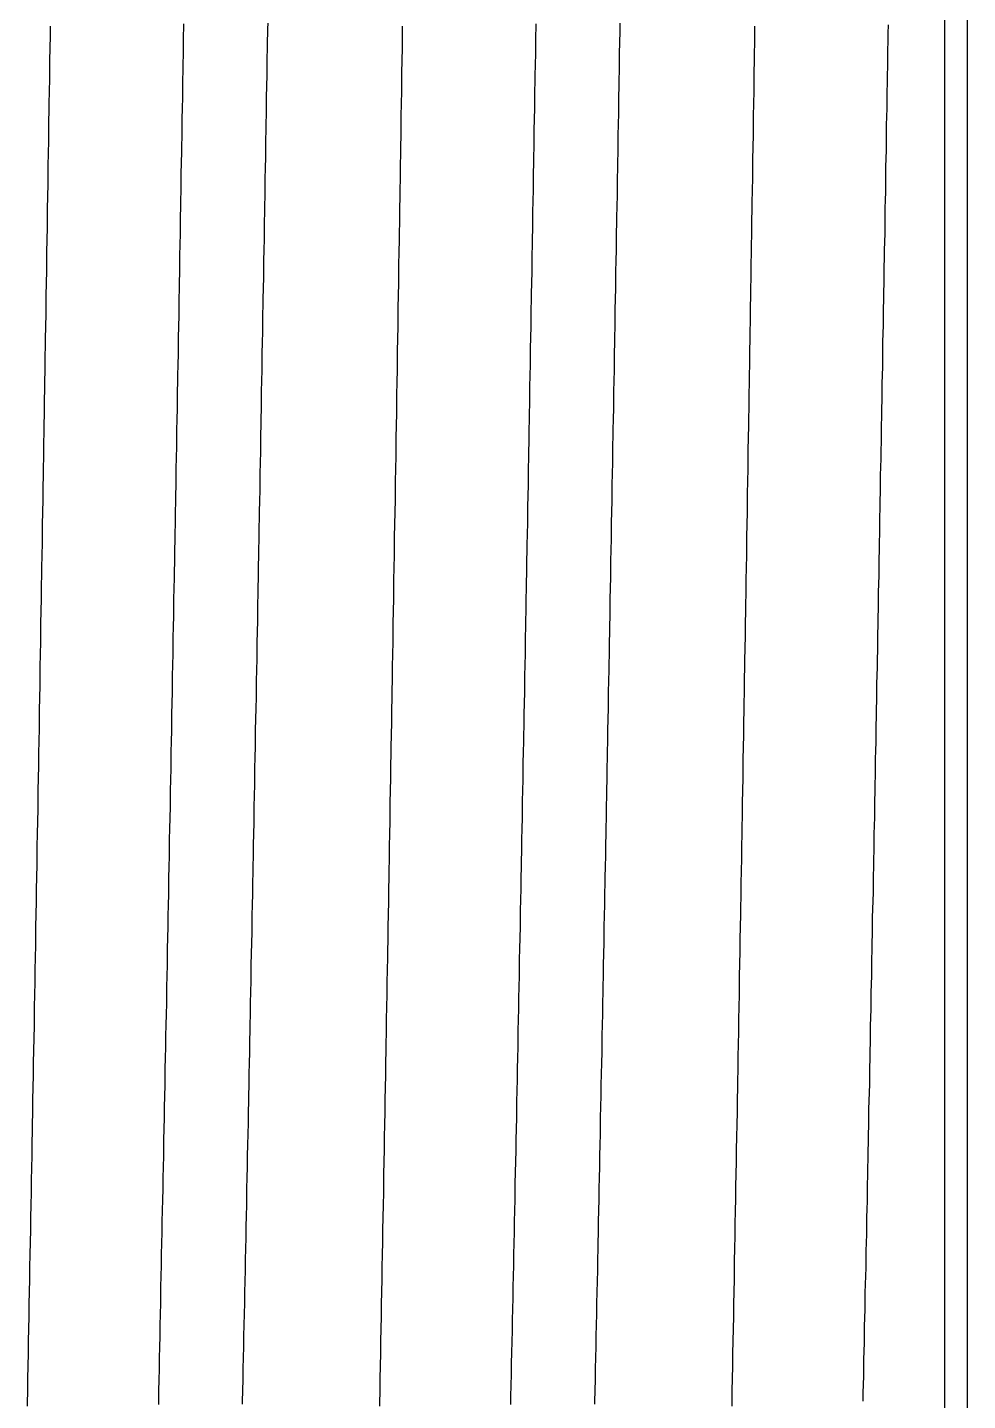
# Model space of a CAD drawing. Header units: millimetres. Extents: x 0 to 3800, y -67 to 2530.
# Drawn here: x 2282.52 to 2286.63, y 956.26 to 962.26 of the extents above; entities that cross this region are included whole.
import ezdxf

# ---------------------------------------------------------------- set-up
doc = ezdxf.new("R2010")
doc.units = ezdxf.units.MM
doc.layers.add('내부선 및 부속', color=4, linetype='Continuous')

msp = doc.modelspace()

# ---------------------------------------------------------------- linework, layer by layer
at = {"layer": '내부선 및 부속', "linetype": 'Continuous'}
for p, q in [((2286.6252, 947.6471), (2286.6252, 984.7893)), ((2286.5255, 947.874), (2286.5255, 984.5624))]:
    msp.add_line(p, q, dxfattribs=at)
at = {"layer": '내부선 및 부속', "linetype": 'Continuous', "flags": 128}
for points in [[(2283.198, 962.2795), (2283.198, 962.2565), (2283.197, 962.2325), (2283.197, 962.2085), (2283.197, 962.1845), (2283.196, 962.1605), (2283.196, 962.1365), (2283.195, 962.1125), (2283.195, 962.0895), (2283.195, 962.0655), (2283.194, 962.0415), (2283.194, 962.0175), (2283.193, 961.9935), (2283.193, 961.9695), (2283.193, 961.9455), (2283.192, 961.9215), (2283.192, 961.8985), (2283.191, 961.8745), (2283.191, 961.8505), (2283.191, 961.8265), (2283.19, 961.8025), (2283.19, 961.7785), (2283.189, 961.7545), (2283.189, 961.7315), (2283.189, 961.7075), (2283.188, 961.6835), (2283.188, 961.6595), (2283.187, 961.6355), (2283.187, 961.6115), (2283.187, 961.5875), (2283.186, 961.5635), (2283.186, 961.5405), (2283.185, 961.5165), (2283.185, 961.4925), (2283.185, 961.4685), (2283.184, 961.4445), (2283.184, 961.4205), (2283.183, 961.3965), (2283.183, 961.3735), (2283.183, 961.3495), (2283.182, 961.3255), (2283.182, 961.3015), (2283.181, 961.2775), (2283.181, 961.2535), (2283.181, 961.2295), (2283.18, 961.2065), (2283.18, 961.1825), (2283.179, 961.1585), (2283.179, 961.1345), (2283.179, 961.1105), (2283.178, 961.0865), (2283.178, 961.0625), (2283.177, 961.0385), (2283.177, 961.0155), (2283.177, 960.9915), (2283.176, 960.9675), (2283.176, 960.9435), (2283.175, 960.9195), (2283.175, 960.8955), (2283.174, 960.8715), (2283.174, 960.8485), (2283.174, 960.8245), (2283.173, 960.8005), (2283.173, 960.7765), (2283.172, 960.7525), (2283.172, 960.7285), (2283.172, 960.7045), (2283.171, 960.6805), (2283.171, 960.6575), (2283.17, 960.6335), (2283.17, 960.6095), (2283.17, 960.5855), (2283.169, 960.5615), (2283.169, 960.5375), (2283.168, 960.5135), (2283.168, 960.4905), (2283.167, 960.4665), (2283.167, 960.4425), (2283.167, 960.4185), (2283.166, 960.3945), (2283.166, 960.3705), (2283.165, 960.3465), (2283.165, 960.3235), (2283.165, 960.2995), (2283.164, 960.2755), (2283.164, 960.2515), (2283.163, 960.2275), (2283.163, 960.2035), (2283.163, 960.1795), (2283.162, 960.1555), (2283.162, 960.1325), (2283.161, 960.1085), (2283.161, 960.0845), (2283.16, 960.0605), (2283.16, 960.0365), (2283.16, 960.0125), (2283.16, 960.0125), (2283.159, 959.9885), (2283.159, 959.9655), (2283.158, 959.9415), (2283.158, 959.9175), (2283.157, 959.8935), (2283.157, 959.8695), (2283.157, 959.8455), (2283.156, 959.8215), (2283.156, 959.7985), (2283.155, 959.7745), (2283.155, 959.7505), (2283.155, 959.7265), (2283.154, 959.7025), (2283.154, 959.6785), (2283.153, 959.6545), (2283.153, 959.6305), (2283.152, 959.6075), (2283.152, 959.5835), (2283.152, 959.5595), (2283.151, 959.5355), (2283.151, 959.5115), (2283.15, 959.4875), (2283.15, 959.4635), (2283.149, 959.4405), (2283.149, 959.4165), (2283.149, 959.3925), (2283.148, 959.3685), (2283.148, 959.3445), (2283.147, 959.3205), (2283.147, 959.2965), (2283.146, 959.2725), (2283.146, 959.2495), (2283.146, 959.2255), (2283.145, 959.2015), (2283.145, 959.1775), (2283.144, 959.1535), (2283.144, 959.1295), (2283.143, 959.1055), (2283.143, 959.0825), (2283.143, 959.0585), (2283.142, 959.0345), (2283.142, 959.0105), (2283.141, 958.9865), (2283.141, 958.9625), (2283.14, 958.9385), (2283.14, 958.9155), (2283.139, 958.8915), (2283.139, 958.8675), (2283.139, 958.8435), (2283.138, 958.8195), (2283.138, 958.7955), (2283.137, 958.7715), (2283.137, 958.7475), (2283.136, 958.7245), (2283.136, 958.7005), (2283.136, 958.6765), (2283.135, 958.6525), (2283.135, 958.6285), (2283.134, 958.6045), (2283.134, 958.5805), (2283.133, 958.5575), (2283.133, 958.5335), (2283.132, 958.5095), (2283.132, 958.4855), (2283.132, 958.4615), (2283.131, 958.4375), (2283.131, 958.4135), (2283.13, 958.3905), (2283.13, 958.3665), (2283.129, 958.3425), (2283.129, 958.3185), (2283.128, 958.2945), (2283.128, 958.2705), (2283.127, 958.2465), (2283.127, 958.2225), (2283.127, 958.1995), (2283.126, 958.1755), (2283.126, 958.1515), (2283.125, 958.1275), (2283.125, 958.1035), (2283.124, 958.0795), (2283.124, 958.0555), (2283.123, 958.0325), (2283.123, 958.0085), (2283.123, 957.9845), (2283.122, 957.9605), (2283.122, 957.9365), (2283.121, 957.9125), (2283.121, 957.8885), (2283.12, 957.8655), (2283.12, 957.8415), (2283.119, 957.8175), (2283.119, 957.7935), (2283.118, 957.7695), (2283.118, 957.7455), (2283.117, 957.7215), (2283.117, 957.6975), (2283.117, 957.6745), (2283.116, 957.6505), (2283.116, 957.6265), (2283.116, 957.6265), (2283.115, 957.6025), (2283.115, 957.5785), (2283.114, 957.5545), (2283.114, 957.5305), (2283.113, 957.5075), (2283.113, 957.4835), (2283.112, 957.4595), (2283.112, 957.4355), (2283.111, 957.4115), (2283.111, 957.3875), (2283.11, 957.3635), (2283.11, 957.3405), (2283.11, 957.3165), (2283.109, 957.2925), (2283.109, 957.2685), (2283.108, 957.2445), (2283.108, 957.2205), (2283.107, 957.1965), (2283.107, 957.1725), (2283.106, 957.1495), (2283.106, 957.1255), (2283.105, 957.1015), (2283.105, 957.0775), (2283.104, 957.0535), (2283.104, 957.0295), (2283.103, 957.0055), (2283.103, 956.9825), (2283.102, 956.9585), (2283.102, 956.9345), (2283.101, 956.9105), (2283.101, 956.8865), (2283.1, 956.8625), (2283.1, 956.8385), (2283.099, 956.8155), (2283.099, 956.7915), (2283.098, 956.7675), (2283.098, 956.7435), (2283.097, 956.7195), (2283.097, 956.6955), (2283.097, 956.6715), (2283.096, 956.6485), (2283.096, 956.6245), (2283.095, 956.6005), (2283.095, 956.5765), (2283.094, 956.5525), (2283.094, 956.5285), (2283.093, 956.5045), (2283.093, 956.4805), (2283.092, 956.4575), (2283.092, 956.4335), (2283.091, 956.4095), (2283.091, 956.3855), (2283.09, 956.3615), (2283.09, 956.3375), (2283.089, 956.3135), (2283.089, 956.2905), (2283.088, 956.2665), (2283.088, 956.2425)], [(2283.566, 962.2815), (2283.565, 962.2575), (2283.565, 962.2335), (2283.564, 962.2095), (2283.564, 962.1855), (2283.564, 962.1615), (2283.563, 962.1375), (2283.563, 962.1145), (2283.562, 962.0905), (2283.562, 962.0665), (2283.562, 962.0425), (2283.561, 962.0185), (2283.561, 961.9945), (2283.56, 961.9705), (2283.56, 961.9475), (2283.56, 961.9235), (2283.559, 961.8995), (2283.559, 961.8755), (2283.558, 961.8515), (2283.558, 961.8275), (2283.558, 961.8035), (2283.557, 961.7805), (2283.557, 961.7565), (2283.556, 961.7325), (2283.556, 961.7085), (2283.556, 961.6845), (2283.555, 961.6605), (2283.555, 961.6365), (2283.554, 961.6125), (2283.554, 961.5895), (2283.554, 961.5655), (2283.553, 961.5415), (2283.553, 961.5175), (2283.552, 961.4935), (2283.552, 961.4695), (2283.552, 961.4455), (2283.551, 961.4225), (2283.551, 961.3985), (2283.55, 961.3745), (2283.55, 961.3505), (2283.55, 961.3265), (2283.549, 961.3025), (2283.549, 961.2785), (2283.548, 961.2555), (2283.548, 961.2315), (2283.547, 961.2075), (2283.547, 961.1835), (2283.547, 961.1595), (2283.546, 961.1355), (2283.546, 961.1115), (2283.545, 961.0875), (2283.545, 961.0645), (2283.545, 961.0405), (2283.544, 961.0165), (2283.544, 960.9925), (2283.543, 960.9685), (2283.543, 960.9445), (2283.543, 960.9205), (2283.542, 960.8975), (2283.542, 960.8735), (2283.541, 960.8495), (2283.541, 960.8255), (2283.541, 960.8015), (2283.54, 960.7775), (2283.54, 960.7535), (2283.539, 960.7295), (2283.539, 960.7065), (2283.538, 960.6825), (2283.538, 960.6585), (2283.538, 960.6345), (2283.537, 960.6105), (2283.537, 960.5865), (2283.536, 960.5625), (2283.536, 960.5395), (2283.536, 960.5155), (2283.535, 960.4915), (2283.535, 960.4675), (2283.534, 960.4435), (2283.534, 960.4195), (2283.534, 960.3955), (2283.533, 960.3725), (2283.533, 960.3485), (2283.532, 960.3245), (2283.532, 960.3005), (2283.531, 960.2765), (2283.531, 960.2525), (2283.531, 960.2285), (2283.53, 960.2045), (2283.53, 960.1815), (2283.529, 960.1575), (2283.529, 960.1335), (2283.529, 960.1095), (2283.528, 960.0855), (2283.528, 960.0615), (2283.527, 960.0375), (2283.527, 960.0145), (2283.526, 959.9905), (2283.526, 959.9905), (2283.526, 959.9665), (2283.526, 959.9425), (2283.525, 959.9185), (2283.525, 959.8945), (2283.524, 959.8705), (2283.524, 959.8475), (2283.523, 959.8235), (2283.523, 959.7995), (2283.523, 959.7755), (2283.522, 959.7515), (2283.522, 959.7275), (2283.521, 959.7035), (2283.521, 959.6795), (2283.521, 959.6565), (2283.52, 959.6325), (2283.52, 959.6085), (2283.519, 959.5845), (2283.519, 959.5605), (2283.518, 959.5365), (2283.518, 959.5125), (2283.518, 959.4895), (2283.517, 959.4655), (2283.517, 959.4415), (2283.516, 959.4175), (2283.516, 959.3935), (2283.515, 959.3695), (2283.515, 959.3455), (2283.515, 959.3225), (2283.514, 959.2985), (2283.514, 959.2745), (2283.513, 959.2505), (2283.513, 959.2265), (2283.512, 959.2025), (2283.512, 959.1785), (2283.512, 959.1545), (2283.511, 959.1315), (2283.511, 959.1075), (2283.51, 959.0835), (2283.51, 959.0595), (2283.509, 959.0355), (2283.509, 959.0115), (2283.508, 958.9875), (2283.508, 958.9645), (2283.508, 958.9405), (2283.507, 958.9165), (2283.507, 958.8925), (2283.506, 958.8685), (2283.506, 958.8445), (2283.505, 958.8205), (2283.505, 958.7965), (2283.505, 958.7735), (2283.504, 958.7495), (2283.504, 958.7255), (2283.503, 958.7015), (2283.503, 958.6775), (2283.502, 958.6535), (2283.502, 958.6295), (2283.501, 958.6065), (2283.501, 958.5825), (2283.501, 958.5585), (2283.5, 958.5345), (2283.5, 958.5105), (2283.499, 958.4865), (2283.499, 958.4625), (2283.498, 958.4395), (2283.498, 958.4155), (2283.497, 958.3915), (2283.497, 958.3675), (2283.497, 958.3435), (2283.496, 958.3195), (2283.496, 958.2955), (2283.495, 958.2715), (2283.495, 958.2485), (2283.494, 958.2245), (2283.494, 958.2005), (2283.493, 958.1765), (2283.493, 958.1525), (2283.493, 958.1285), (2283.492, 958.1045), (2283.492, 958.0815), (2283.491, 958.0575), (2283.491, 958.0335), (2283.49, 958.0095), (2283.49, 957.9855), (2283.489, 957.9615), (2283.489, 957.9375), (2283.488, 957.9145), (2283.488, 957.8905), (2283.488, 957.8665), (2283.487, 957.8425), (2283.487, 957.8185), (2283.486, 957.7945), (2283.486, 957.7705), (2283.485, 957.7465), (2283.485, 957.7235), (2283.484, 957.6995), (2283.484, 957.6755), (2283.483, 957.6515), (2283.483, 957.6275), (2283.482, 957.6035), (2283.482, 957.6035), (2283.482, 957.5795), (2283.482, 957.5565), (2283.481, 957.5325), (2283.481, 957.5085), (2283.48, 957.4845), (2283.48, 957.4605), (2283.479, 957.4365), (2283.479, 957.4125), (2283.478, 957.3895), (2283.478, 957.3655), (2283.477, 957.3415), (2283.477, 957.3175), (2283.476, 957.2935), (2283.476, 957.2695), (2283.475, 957.2455), (2283.475, 957.2215), (2283.474, 957.1985), (2283.474, 957.1745), (2283.473, 957.1505), (2283.473, 957.1265), (2283.473, 957.1025), (2283.472, 957.0785), (2283.472, 957.0545), (2283.471, 957.0315), (2283.471, 957.0075), (2283.47, 956.9835), (2283.47, 956.9595), (2283.469, 956.9355), (2283.469, 956.9115), (2283.468, 956.8875), (2283.468, 956.8645), (2283.467, 956.8405), (2283.467, 956.8165), (2283.466, 956.7925), (2283.466, 956.7685), (2283.465, 956.7445), (2283.465, 956.7205), (2283.464, 956.6975), (2283.464, 956.6735), (2283.463, 956.6495), (2283.463, 956.6255), (2283.462, 956.6015), (2283.462, 956.5775), (2283.461, 956.5535), (2283.461, 956.5295), (2283.46, 956.5065), (2283.46, 956.4825), (2283.459, 956.4585), (2283.459, 956.4345), (2283.458, 956.4105), (2283.458, 956.3865), (2283.457, 956.3625), (2283.457, 956.3395), (2283.456, 956.3155), (2283.456, 956.2915), (2283.455, 956.2675), (2283.455, 956.2435)], [(2284.738, 962.2795), (2284.738, 962.2565), (2284.737, 962.2325), (2284.737, 962.2085), (2284.736, 962.1845), (2284.736, 962.1605), (2284.736, 962.1365), (2284.735, 962.1125), (2284.735, 962.0885), (2284.734, 962.0655), (2284.734, 962.0415), (2284.734, 962.0175), (2284.733, 961.9935), (2284.733, 961.9695), (2284.732, 961.9455), (2284.732, 961.9215), (2284.732, 961.8985), (2284.731, 961.8745), (2284.731, 961.8505), (2284.73, 961.8265), (2284.73, 961.8025), (2284.73, 961.7785), (2284.729, 961.7545), (2284.729, 961.7315), (2284.728, 961.7075), (2284.728, 961.6835), (2284.728, 961.6595), (2284.727, 961.6355), (2284.727, 961.6115), (2284.726, 961.5875), (2284.726, 961.5635), (2284.726, 961.5405), (2284.725, 961.5165), (2284.725, 961.4925), (2284.724, 961.4685), (2284.724, 961.4445), (2284.724, 961.4205), (2284.723, 961.3965), (2284.723, 961.3735), (2284.722, 961.3495), (2284.722, 961.3255), (2284.722, 961.3015), (2284.721, 961.2775), (2284.721, 961.2535), (2284.72, 961.2295), (2284.72, 961.2065), (2284.72, 961.1825), (2284.719, 961.1585), (2284.719, 961.1345), (2284.718, 961.1105), (2284.718, 961.0865), (2284.718, 961.0625), (2284.717, 961.0385), (2284.717, 961.0155), (2284.716, 960.9915), (2284.716, 960.9675), (2284.716, 960.9435), (2284.715, 960.9195), (2284.715, 960.8955), (2284.714, 960.8715), (2284.714, 960.8485), (2284.713, 960.8245), (2284.713, 960.8005), (2284.713, 960.7765), (2284.712, 960.7525), (2284.712, 960.7285), (2284.711, 960.7045), (2284.711, 960.6805), (2284.711, 960.6575), (2284.71, 960.6335), (2284.71, 960.6095), (2284.709, 960.5855), (2284.709, 960.5615), (2284.709, 960.5375), (2284.708, 960.5135), (2284.708, 960.4905), (2284.707, 960.4665), (2284.707, 960.4425), (2284.706, 960.4185), (2284.706, 960.3945), (2284.706, 960.3705), (2284.705, 960.3465), (2284.705, 960.3235), (2284.704, 960.2995), (2284.704, 960.2755), (2284.704, 960.2515), (2284.703, 960.2275), (2284.703, 960.2035), (2284.702, 960.1795), (2284.702, 960.1555), (2284.701, 960.1325), (2284.701, 960.1085), (2284.701, 960.0845), (2284.7, 960.0605), (2284.7, 960.0365), (2284.699, 960.0125), (2284.699, 960.0125), (2284.699, 959.9885), (2284.699, 959.9655), (2284.698, 959.9415), (2284.698, 959.9175), (2284.697, 959.8935), (2284.697, 959.8695), (2284.696, 959.8455), (2284.696, 959.8215), (2284.696, 959.7985), (2284.695, 959.7745), (2284.695, 959.7505), (2284.694, 959.7265), (2284.694, 959.7025), (2284.693, 959.6785), (2284.693, 959.6545), (2284.693, 959.6305), (2284.692, 959.6075), (2284.692, 959.5835), (2284.691, 959.5595), (2284.691, 959.5355), (2284.691, 959.5115), (2284.69, 959.4875), (2284.69, 959.4635), (2284.689, 959.4405), (2284.689, 959.4165), (2284.688, 959.3925), (2284.688, 959.3685), (2284.688, 959.3445), (2284.687, 959.3205), (2284.687, 959.2965), (2284.686, 959.2725), (2284.686, 959.2495), (2284.685, 959.2255), (2284.685, 959.2015), (2284.684, 959.1775), (2284.684, 959.1535), (2284.684, 959.1295), (2284.683, 959.1055), (2284.683, 959.0825), (2284.682, 959.0585), (2284.682, 959.0345), (2284.681, 959.0105), (2284.681, 958.9865), (2284.681, 958.9625), (2284.68, 958.9385), (2284.68, 958.9155), (2284.679, 958.8915), (2284.679, 958.8675), (2284.678, 958.8435), (2284.678, 958.8195), (2284.678, 958.7955), (2284.677, 958.7715), (2284.677, 958.7475), (2284.676, 958.7245), (2284.676, 958.7005), (2284.675, 958.6765), (2284.675, 958.6525), (2284.674, 958.6285), (2284.674, 958.6045), (2284.674, 958.5805), (2284.673, 958.5575), (2284.673, 958.5335), (2284.672, 958.5095), (2284.672, 958.4855), (2284.671, 958.4615), (2284.671, 958.4375), (2284.67, 958.4135), (2284.67, 958.3905), (2284.67, 958.3665), (2284.669, 958.3425), (2284.669, 958.3185), (2284.668, 958.2945), (2284.668, 958.2705), (2284.667, 958.2465), (2284.667, 958.2225), (2284.666, 958.1995), (2284.666, 958.1755), (2284.666, 958.1515), (2284.665, 958.1275), (2284.665, 958.1035), (2284.664, 958.0795), (2284.664, 958.0555), (2284.663, 958.0325), (2284.663, 958.0085), (2284.662, 957.9845), (2284.662, 957.9605), (2284.661, 957.9365), (2284.661, 957.9125), (2284.66, 957.8885), (2284.66, 957.8655), (2284.66, 957.8415), (2284.659, 957.8175), (2284.659, 957.7935), (2284.658, 957.7695), (2284.658, 957.7455), (2284.657, 957.7215), (2284.657, 957.6975), (2284.656, 957.6745), (2284.656, 957.6505), (2284.655, 957.6265), (2284.655, 957.6265), (2284.655, 957.6025), (2284.654, 957.5785), (2284.654, 957.5545), (2284.654, 957.5305), (2284.653, 957.5075), (2284.653, 957.4835), (2284.652, 957.4595), (2284.652, 957.4355), (2284.651, 957.4115), (2284.651, 957.3875), (2284.65, 957.3635), (2284.65, 957.3405), (2284.649, 957.3165), (2284.649, 957.2925), (2284.648, 957.2685), (2284.648, 957.2445), (2284.647, 957.2205), (2284.647, 957.1965), (2284.646, 957.1725), (2284.646, 957.1495), (2284.646, 957.1255), (2284.645, 957.1015), (2284.645, 957.0775), (2284.644, 957.0535), (2284.644, 957.0295), (2284.643, 957.0055), (2284.643, 956.9825), (2284.642, 956.9585), (2284.642, 956.9345), (2284.641, 956.9105), (2284.641, 956.8865), (2284.64, 956.8625), (2284.64, 956.8385), (2284.639, 956.8155), (2284.639, 956.7915), (2284.638, 956.7675), (2284.638, 956.7435), (2284.637, 956.7195), (2284.637, 956.6955), (2284.636, 956.6715), (2284.636, 956.6475), (2284.635, 956.6245), (2284.635, 956.6005), (2284.634, 956.5765), (2284.634, 956.5525), (2284.633, 956.5285), (2284.633, 956.5045), (2284.632, 956.4805), (2284.632, 956.4575), (2284.631, 956.4335), (2284.631, 956.4095), (2284.63, 956.3855), (2284.63, 956.3615), (2284.629, 956.3375), (2284.629, 956.3135), (2284.628, 956.2905), (2284.628, 956.2665), (2284.627, 956.2425)], [(2285.105, 962.2815), (2285.105, 962.2575), (2285.105, 962.2335), (2285.104, 962.2095), (2285.104, 962.1855), (2285.103, 962.1615), (2285.103, 962.1375), (2285.103, 962.1145), (2285.102, 962.0905), (2285.102, 962.0665), (2285.101, 962.0425), (2285.101, 962.0185), (2285.101, 961.9945), (2285.1, 961.9705), (2285.1, 961.9475), (2285.099, 961.9235), (2285.099, 961.8995), (2285.099, 961.8755), (2285.098, 961.8515), (2285.098, 961.8275), (2285.097, 961.8035), (2285.097, 961.7805), (2285.097, 961.7565), (2285.096, 961.7325), (2285.096, 961.7085), (2285.095, 961.6845), (2285.095, 961.6605), (2285.095, 961.6365), (2285.094, 961.6125), (2285.094, 961.5895), (2285.093, 961.5655), (2285.093, 961.5415), (2285.093, 961.5175), (2285.092, 961.4935), (2285.092, 961.4695), (2285.091, 961.4455), (2285.091, 961.4225), (2285.091, 961.3985), (2285.09, 961.3745), (2285.09, 961.3505), (2285.089, 961.3265), (2285.089, 961.3025), (2285.089, 961.2785), (2285.088, 961.2555), (2285.088, 961.2315), (2285.087, 961.2075), (2285.087, 961.1835), (2285.086, 961.1595), (2285.086, 961.1355), (2285.086, 961.1115), (2285.085, 961.0875), (2285.085, 961.0645), (2285.084, 961.0405), (2285.084, 961.0165), (2285.084, 960.9925), (2285.083, 960.9685), (2285.083, 960.9445), (2285.082, 960.9205), (2285.082, 960.8975), (2285.082, 960.8735), (2285.081, 960.8495), (2285.081, 960.8255), (2285.08, 960.8015), (2285.08, 960.7775), (2285.08, 960.7535), (2285.079, 960.7295), (2285.079, 960.7065), (2285.078, 960.6825), (2285.078, 960.6585), (2285.077, 960.6345), (2285.077, 960.6105), (2285.077, 960.5865), (2285.076, 960.5625), (2285.076, 960.5395), (2285.075, 960.5155), (2285.075, 960.4915), (2285.075, 960.4675), (2285.074, 960.4435), (2285.074, 960.4195), (2285.073, 960.3955), (2285.073, 960.3725), (2285.073, 960.3485), (2285.072, 960.3245), (2285.072, 960.3005), (2285.071, 960.2765), (2285.071, 960.2525), (2285.07, 960.2285), (2285.07, 960.2045), (2285.07, 960.1815), (2285.069, 960.1575), (2285.069, 960.1335), (2285.068, 960.1095), (2285.068, 960.0855), (2285.068, 960.0615), (2285.067, 960.0375), (2285.067, 960.0145), (2285.066, 959.9905), (2285.066, 959.9905), (2285.066, 959.9665), (2285.065, 959.9425), (2285.065, 959.9185), (2285.065, 959.8945), (2285.064, 959.8705), (2285.064, 959.8475), (2285.063, 959.8235), (2285.063, 959.7995), (2285.062, 959.7755), (2285.062, 959.7515), (2285.062, 959.7275), (2285.061, 959.7035), (2285.061, 959.6795), (2285.06, 959.6565), (2285.06, 959.6325), (2285.06, 959.6085), (2285.059, 959.5845), (2285.059, 959.5605), (2285.058, 959.5365), (2285.058, 959.5125), (2285.057, 959.4895), (2285.057, 959.4655), (2285.057, 959.4415), (2285.056, 959.4175), (2285.056, 959.3935), (2285.055, 959.3695), (2285.055, 959.3455), (2285.054, 959.3215), (2285.054, 959.2985), (2285.054, 959.2745), (2285.053, 959.2505), (2285.053, 959.2265), (2285.052, 959.2025), (2285.052, 959.1785), (2285.051, 959.1545), (2285.051, 959.1315), (2285.05, 959.1075), (2285.05, 959.0835), (2285.05, 959.0595), (2285.049, 959.0355), (2285.049, 959.0115), (2285.048, 958.9875), (2285.048, 958.9645), (2285.047, 958.9405), (2285.047, 958.9165), (2285.047, 958.8925), (2285.046, 958.8685), (2285.046, 958.8445), (2285.045, 958.8205), (2285.045, 958.7965), (2285.044, 958.7735), (2285.044, 958.7495), (2285.044, 958.7255), (2285.043, 958.7015), (2285.043, 958.6775), (2285.042, 958.6535), (2285.042, 958.6295), (2285.041, 958.6065), (2285.041, 958.5825), (2285.04, 958.5585), (2285.04, 958.5345), (2285.04, 958.5105), (2285.039, 958.4865), (2285.039, 958.4625), (2285.038, 958.4395), (2285.038, 958.4155), (2285.037, 958.3915), (2285.037, 958.3675), (2285.036, 958.3435), (2285.036, 958.3195), (2285.036, 958.2955), (2285.035, 958.2715), (2285.035, 958.2485), (2285.034, 958.2245), (2285.034, 958.2005), (2285.033, 958.1765), (2285.033, 958.1525), (2285.032, 958.1285), (2285.032, 958.1045), (2285.031, 958.0815), (2285.031, 958.0575), (2285.031, 958.0335), (2285.03, 958.0095), (2285.03, 957.9855), (2285.029, 957.9615), (2285.029, 957.9375), (2285.028, 957.9145), (2285.028, 957.8905), (2285.027, 957.8665), (2285.027, 957.8425), (2285.026, 957.8185), (2285.026, 957.7945), (2285.026, 957.7705), (2285.025, 957.7465), (2285.025, 957.7235), (2285.024, 957.6995), (2285.024, 957.6755), (2285.023, 957.6515), (2285.023, 957.6275), (2285.022, 957.6035), (2285.022, 957.6035), (2285.022, 957.5795), (2285.021, 957.5565), (2285.021, 957.5325), (2285.02, 957.5085), (2285.02, 957.4845), (2285.019, 957.4605), (2285.019, 957.4365), (2285.019, 957.4125), (2285.018, 957.3895), (2285.018, 957.3655), (2285.017, 957.3415), (2285.017, 957.3175), (2285.016, 957.2935), (2285.016, 957.2695), (2285.015, 957.2455), (2285.015, 957.2215), (2285.014, 957.1985), (2285.014, 957.1745), (2285.013, 957.1505), (2285.013, 957.1265), (2285.012, 957.1025), (2285.012, 957.0785), (2285.011, 957.0545), (2285.011, 957.0315), (2285.01, 957.0075), (2285.01, 956.9835), (2285.009, 956.9595), (2285.009, 956.9355), (2285.009, 956.9115), (2285.008, 956.8875), (2285.008, 956.8645), (2285.007, 956.8405), (2285.007, 956.8165), (2285.006, 956.7925), (2285.006, 956.7685), (2285.005, 956.7445), (2285.005, 956.7205), (2285.004, 956.6965), (2285.004, 956.6735), (2285.003, 956.6495), (2285.003, 956.6255), (2285.002, 956.6015), (2285.002, 956.5775), (2285.001, 956.5535), (2285.001, 956.5295), (2285, 956.5065), (2285, 956.4825), (2284.999, 956.4585), (2284.999, 956.4345), (2284.998, 956.4105), (2284.998, 956.3865), (2284.997, 956.3625), (2284.997, 956.3395), (2284.996, 956.3155), (2284.996, 956.2915), (2284.995, 956.2675), (2284.995, 956.2435)], [(2286.278, 962.2745), (2286.277, 962.2375), (2286.277, 962.2015), (2286.276, 962.1645), (2286.275, 962.1285), (2286.275, 962.0925), (2286.274, 962.0555), (2286.274, 962.0195), (2286.274, 962.0195), (2286.273, 961.9825), (2286.272, 961.9465), (2286.272, 961.9095), (2286.271, 961.8735), (2286.27, 961.8365), (2286.27, 961.8005), (2286.269, 961.7635), (2286.269, 961.7275), (2286.268, 961.6905), (2286.267, 961.6545), (2286.267, 961.6175), (2286.266, 961.5815), (2286.266, 961.5445), (2286.265, 961.5085), (2286.264, 961.4725), (2286.264, 961.4355), (2286.263, 961.3995), (2286.263, 961.3625), (2286.262, 961.3265), (2286.261, 961.2895), (2286.261, 961.2535), (2286.26, 961.2165), (2286.259, 961.1805), (2286.259, 961.1435), (2286.258, 961.1075), (2286.258, 961.0705), (2286.257, 961.0345), (2286.256, 960.9975), (2286.256, 960.9615), (2286.255, 960.9245), (2286.254, 960.8885), (2286.254, 960.8525), (2286.253, 960.8155), (2286.253, 960.7795), (2286.252, 960.7425), (2286.251, 960.7065), (2286.251, 960.6695), (2286.25, 960.6335), (2286.249, 960.5965), (2286.249, 960.5605), (2286.248, 960.5235), (2286.247, 960.4875), (2286.247, 960.4505), (2286.246, 960.4145), (2286.246, 960.3775), (2286.245, 960.3415), (2286.244, 960.3045), (2286.244, 960.2685), (2286.243, 960.2315), (2286.242, 960.1955), (2286.242, 960.1595), (2286.241, 960.1225), (2286.241, 960.0865), (2286.24, 960.0495), (2286.239, 960.0135), (2286.239, 959.9765), (2286.238, 959.9405), (2286.237, 959.9035), (2286.237, 959.8675), (2286.236, 959.8305), (2286.235, 959.7945), (2286.235, 959.7575), (2286.234, 959.7215), (2286.233, 959.6845), (2286.233, 959.6485), (2286.232, 959.6115), (2286.231, 959.5755), (2286.231, 959.5395), (2286.23, 959.5025), (2286.23, 959.4665), (2286.229, 959.4295), (2286.228, 959.3935), (2286.228, 959.3565), (2286.227, 959.3205), (2286.226, 959.2835), (2286.226, 959.2475), (2286.225, 959.2105), (2286.224, 959.1745), (2286.224, 959.1375), (2286.223, 959.1015), (2286.222, 959.0645), (2286.222, 959.0285), (2286.221, 958.9915), (2286.22, 958.9555), (2286.22, 958.9195), (2286.219, 958.8825), (2286.218, 958.8465), (2286.218, 958.8095), (2286.217, 958.7735), (2286.216, 958.7365), (2286.216, 958.7005), (2286.215, 958.6635), (2286.214, 958.6275), (2286.214, 958.5905), (2286.213, 958.5545), (2286.212, 958.5175), (2286.212, 958.4815), (2286.211, 958.4445), (2286.21, 958.4085), (2286.209, 958.3715), (2286.209, 958.3715), (2286.209, 958.3355), (2286.208, 958.2985), (2286.207, 958.2625), (2286.207, 958.2265), (2286.206, 958.1895), (2286.205, 958.1535), (2286.205, 958.1165), (2286.204, 958.0805), (2286.203, 958.0435), (2286.203, 958.0075), (2286.202, 957.9705), (2286.201, 957.9345), (2286.2, 957.8975), (2286.2, 957.8615), (2286.199, 957.8245), (2286.198, 957.7885), (2286.198, 957.7515), (2286.197, 957.7155), (2286.196, 957.6785), (2286.196, 957.6425), (2286.195, 957.6065), (2286.194, 957.5695), (2286.193, 957.5335), (2286.193, 957.4965), (2286.192, 957.4605), (2286.191, 957.4235), (2286.191, 957.3875), (2286.19, 957.3505), (2286.189, 957.3145), (2286.188, 957.2775), (2286.188, 957.2415), (2286.187, 957.2045), (2286.186, 957.1685), (2286.186, 957.1315), (2286.185, 957.0955), (2286.184, 957.0595), (2286.183, 957.0225), (2286.183, 956.9865), (2286.182, 956.9495), (2286.181, 956.9135), (2286.18, 956.8765), (2286.18, 956.8405), (2286.179, 956.8035), (2286.178, 956.7675), (2286.177, 956.7305), (2286.177, 956.6945), (2286.176, 956.6575), (2286.175, 956.6215), (2286.174, 956.5845), (2286.174, 956.5485), (2286.173, 956.5115), (2286.172, 956.4755), (2286.171, 956.4395), (2286.171, 956.4025), (2286.17, 956.3665), (2286.169, 956.3295), (2286.168, 956.2935), (2286.167, 956.2565)], [(2282.516, 956.2345), (2282.516, 956.2615), (2282.517, 956.2885), (2282.517, 956.3155), (2282.518, 956.3425), (2282.518, 956.3695), (2282.519, 956.3965), (2282.519, 956.4245), (2282.52, 956.4515), (2282.52, 956.4785), (2282.521, 956.5055), (2282.521, 956.5325), (2282.522, 956.5595), (2282.522, 956.5865), (2282.523, 956.6135), (2282.523, 956.6405), (2282.524, 956.6675), (2282.524, 956.6945), (2282.525, 956.7215), (2282.525, 956.7485), (2282.526, 956.7755), (2282.526, 956.8025), (2282.527, 956.8295), (2282.527, 956.8565), (2282.528, 956.8835), (2282.528, 956.9115), (2282.529, 956.9385), (2282.529, 956.9655), (2282.53, 956.9925), (2282.53, 957.0195), (2282.531, 957.0465), (2282.531, 957.0735), (2282.532, 957.1005), (2282.532, 957.1275), (2282.533, 957.1545), (2282.533, 957.1815), (2282.534, 957.2085), (2282.534, 957.2355), (2282.535, 957.2625), (2282.535, 957.2895), (2282.536, 957.3165), (2282.536, 957.3435), (2282.537, 957.3705), (2282.537, 957.3975), (2282.538, 957.4255), (2282.538, 957.4525), (2282.538, 957.4795), (2282.539, 957.5065), (2282.539, 957.5335), (2282.54, 957.5605), (2282.54, 957.5875), (2282.541, 957.6145), (2282.541, 957.6415), (2282.542, 957.6685), (2282.542, 957.6955), (2282.543, 957.7225), (2282.543, 957.7495), (2282.544, 957.7765), (2282.544, 957.8035), (2282.545, 957.8305), (2282.545, 957.8575), (2282.546, 957.8845), (2282.546, 957.9125), (2282.546, 957.9125), (2282.547, 957.9395), (2282.547, 957.9665), (2282.547, 957.9935), (2282.548, 958.0205), (2282.548, 958.0475), (2282.549, 958.0745), (2282.549, 958.1015), (2282.55, 958.1285), (2282.55, 958.1555), (2282.551, 958.1825), (2282.551, 958.2095), (2282.552, 958.2365), (2282.552, 958.2635), (2282.553, 958.2905), (2282.553, 958.3175), (2282.553, 958.3445), (2282.554, 958.3715), (2282.554, 958.3995), (2282.555, 958.4265), (2282.555, 958.4535), (2282.556, 958.4805), (2282.556, 958.5075), (2282.557, 958.5345), (2282.557, 958.5615), (2282.558, 958.5885), (2282.558, 958.6155), (2282.559, 958.6425), (2282.559, 958.6695), (2282.559, 958.6965), (2282.56, 958.7235), (2282.56, 958.7505), (2282.561, 958.7775), (2282.561, 958.8045), (2282.562, 958.8315), (2282.562, 958.8585), (2282.563, 958.8865), (2282.563, 958.9135), (2282.563, 958.9405), (2282.564, 958.9675), (2282.564, 958.9945), (2282.565, 959.0215), (2282.565, 959.0485), (2282.566, 959.0755), (2282.566, 959.1025), (2282.567, 959.1295), (2282.567, 959.1565), (2282.568, 959.1835), (2282.568, 959.2105), (2282.568, 959.2375), (2282.569, 959.2645), (2282.569, 959.2915), (2282.57, 959.3185), (2282.57, 959.3455), (2282.571, 959.3735), (2282.571, 959.4005), (2282.572, 959.4275), (2282.572, 959.4545), (2282.572, 959.4815), (2282.573, 959.5085), (2282.573, 959.5355), (2282.574, 959.5625), (2282.574, 959.5895), (2282.575, 959.6165), (2282.575, 959.6435), (2282.575, 959.6705), (2282.576, 959.6975), (2282.576, 959.7245), (2282.577, 959.7515), (2282.577, 959.7785), (2282.578, 959.8055), (2282.578, 959.8325), (2282.579, 959.8605), (2282.579, 959.8875), (2282.579, 959.9145), (2282.58, 959.9415), (2282.58, 959.9685), (2282.581, 959.9955), (2282.581, 960.0225), (2282.582, 960.0495), (2282.582, 960.0765), (2282.582, 960.1035), (2282.583, 960.1305), (2282.583, 960.1575), (2282.584, 960.1845), (2282.584, 960.2115), (2282.585, 960.2385), (2282.585, 960.2655), (2282.586, 960.2925), (2282.586, 960.3195), (2282.586, 960.3475), (2282.587, 960.3745), (2282.587, 960.4015), (2282.588, 960.4285), (2282.588, 960.4555), (2282.589, 960.4825), (2282.589, 960.5095), (2282.589, 960.5365), (2282.59, 960.5635), (2282.59, 960.5905), (2282.591, 960.6175), (2282.591, 960.6175), (2282.591, 960.6445), (2282.592, 960.6715), (2282.592, 960.6985), (2282.592, 960.7255), (2282.593, 960.7525), (2282.593, 960.7795), (2282.594, 960.8065), (2282.594, 960.8345), (2282.595, 960.8615), (2282.595, 960.8885), (2282.595, 960.9155), (2282.596, 960.9425), (2282.596, 960.9695), (2282.597, 960.9965), (2282.597, 961.0235), (2282.598, 961.0505), (2282.598, 961.0775), (2282.598, 961.1045), (2282.599, 961.1315), (2282.599, 961.1585), (2282.6, 961.1855), (2282.6, 961.2125), (2282.601, 961.2395), (2282.601, 961.2665), (2282.601, 961.2935), (2282.602, 961.3215), (2282.602, 961.3485), (2282.603, 961.3755), (2282.603, 961.4025), (2282.603, 961.4295), (2282.604, 961.4565), (2282.604, 961.4835), (2282.605, 961.5105), (2282.605, 961.5375), (2282.606, 961.5645), (2282.606, 961.5915), (2282.606, 961.6185), (2282.607, 961.6455), (2282.607, 961.6725), (2282.608, 961.6995), (2282.608, 961.7265), (2282.609, 961.7535), (2282.609, 961.7815), (2282.609, 961.8085), (2282.61, 961.8355), (2282.61, 961.8625), (2282.611, 961.8895), (2282.611, 961.9165), (2282.611, 961.9435), (2282.612, 961.9705), (2282.612, 961.9975), (2282.613, 962.0245), (2282.613, 962.0515), (2282.614, 962.0785), (2282.614, 962.1055), (2282.614, 962.1325), (2282.615, 962.1595), (2282.615, 962.1865), (2282.616, 962.2135), (2282.616, 962.2405), (2282.616, 962.2685)], [(2284.056, 956.2345), (2284.056, 956.2615), (2284.057, 956.2885), (2284.057, 956.3155), (2284.058, 956.3425), (2284.058, 956.3695), (2284.059, 956.3965), (2284.059, 956.4245), (2284.06, 956.4515), (2284.06, 956.4785), (2284.061, 956.5055), (2284.061, 956.5325), (2284.062, 956.5595), (2284.062, 956.5865), (2284.063, 956.6135), (2284.063, 956.6405), (2284.064, 956.6675), (2284.064, 956.6945), (2284.065, 956.7215), (2284.065, 956.7485), (2284.066, 956.7755), (2284.066, 956.8025), (2284.067, 956.8295), (2284.067, 956.8565), (2284.068, 956.8835), (2284.068, 956.9115), (2284.069, 956.9385), (2284.069, 956.9655), (2284.07, 956.9925), (2284.07, 957.0195), (2284.071, 957.0465), (2284.071, 957.0735), (2284.072, 957.1005), (2284.072, 957.1275), (2284.073, 957.1545), (2284.073, 957.1815), (2284.074, 957.2085), (2284.074, 957.2355), (2284.074, 957.2625), (2284.075, 957.2895), (2284.075, 957.3165), (2284.076, 957.3435), (2284.076, 957.3705), (2284.077, 957.3985), (2284.077, 957.4255), (2284.078, 957.4525), (2284.078, 957.4795), (2284.079, 957.5065), (2284.079, 957.5335), (2284.08, 957.5605), (2284.08, 957.5875), (2284.081, 957.6145), (2284.081, 957.6415), (2284.082, 957.6685), (2284.082, 957.6955), (2284.083, 957.7225), (2284.083, 957.7495), (2284.084, 957.7765), (2284.084, 957.8035), (2284.084, 957.8305), (2284.085, 957.8575), (2284.085, 957.8845), (2284.086, 957.9125), (2284.086, 957.9125), (2284.086, 957.9395), (2284.087, 957.9665), (2284.087, 957.9935), (2284.088, 958.0205), (2284.088, 958.0475), (2284.089, 958.0745), (2284.089, 958.1015), (2284.09, 958.1285), (2284.09, 958.1555), (2284.091, 958.1825), (2284.091, 958.2095), (2284.091, 958.2365), (2284.092, 958.2635), (2284.092, 958.2905), (2284.093, 958.3175), (2284.093, 958.3445), (2284.094, 958.3715), (2284.094, 958.3995), (2284.095, 958.4265), (2284.095, 958.4535), (2284.096, 958.4805), (2284.096, 958.5075), (2284.097, 958.5345), (2284.097, 958.5615), (2284.097, 958.5885), (2284.098, 958.6155), (2284.098, 958.6425), (2284.099, 958.6695), (2284.099, 958.6965), (2284.1, 958.7235), (2284.1, 958.7505), (2284.101, 958.7775), (2284.101, 958.8045), (2284.102, 958.8315), (2284.102, 958.8585), (2284.102, 958.8865), (2284.103, 958.9135), (2284.103, 958.9405), (2284.104, 958.9675), (2284.104, 958.9945), (2284.105, 959.0215), (2284.105, 959.0485), (2284.106, 959.0755), (2284.106, 959.1025), (2284.106, 959.1295), (2284.107, 959.1565), (2284.107, 959.1835), (2284.108, 959.2105), (2284.108, 959.2375), (2284.109, 959.2645), (2284.109, 959.2915), (2284.11, 959.3185), (2284.11, 959.3455), (2284.11, 959.3735), (2284.111, 959.4005), (2284.111, 959.4275), (2284.112, 959.4545), (2284.112, 959.4815), (2284.113, 959.5085), (2284.113, 959.5355), (2284.114, 959.5625), (2284.114, 959.5895), (2284.114, 959.6165), (2284.115, 959.6435), (2284.115, 959.6705), (2284.116, 959.6975), (2284.116, 959.7245), (2284.117, 959.7515), (2284.117, 959.7785), (2284.118, 959.8055), (2284.118, 959.8325), (2284.118, 959.8605), (2284.119, 959.8875), (2284.119, 959.9145), (2284.12, 959.9415), (2284.12, 959.9685), (2284.121, 959.9955), (2284.121, 960.0225), (2284.121, 960.0495), (2284.122, 960.0765), (2284.122, 960.1035), (2284.123, 960.1305), (2284.123, 960.1575), (2284.124, 960.1845), (2284.124, 960.2115), (2284.124, 960.2385), (2284.125, 960.2655), (2284.125, 960.2925), (2284.126, 960.3195), (2284.126, 960.3475), (2284.127, 960.3745), (2284.127, 960.4015), (2284.128, 960.4285), (2284.128, 960.4555), (2284.128, 960.4825), (2284.129, 960.5095), (2284.129, 960.5365), (2284.13, 960.5635), (2284.13, 960.5905), (2284.131, 960.6175), (2284.131, 960.6175), (2284.131, 960.6445), (2284.131, 960.6715), (2284.132, 960.6985), (2284.132, 960.7255), (2284.133, 960.7525), (2284.133, 960.7795), (2284.134, 960.8065), (2284.134, 960.8345), (2284.134, 960.8615), (2284.135, 960.8885), (2284.135, 960.9155), (2284.136, 960.9425), (2284.136, 960.9695), (2284.137, 960.9965), (2284.137, 961.0235), (2284.137, 961.0505), (2284.138, 961.0775), (2284.138, 961.1045), (2284.139, 961.1315), (2284.139, 961.1585), (2284.139, 961.1855), (2284.14, 961.2125), (2284.14, 961.2395), (2284.141, 961.2665), (2284.141, 961.2935), (2284.142, 961.3215), (2284.142, 961.3485), (2284.142, 961.3755), (2284.143, 961.4025), (2284.143, 961.4295), (2284.144, 961.4565), (2284.144, 961.4835), (2284.145, 961.5105), (2284.145, 961.5375), (2284.145, 961.5645), (2284.146, 961.5915), (2284.146, 961.6185), (2284.147, 961.6455), (2284.147, 961.6725), (2284.148, 961.6995), (2284.148, 961.7265), (2284.148, 961.7535), (2284.149, 961.7815), (2284.149, 961.8085), (2284.15, 961.8355), (2284.15, 961.8625), (2284.15, 961.8895), (2284.151, 961.9165), (2284.151, 961.9435), (2284.152, 961.9705), (2284.152, 961.9975), (2284.153, 962.0245), (2284.153, 962.0515), (2284.153, 962.0785), (2284.154, 962.1055), (2284.154, 962.1325), (2284.155, 962.1595), (2284.155, 962.1865), (2284.155, 962.2135), (2284.156, 962.2405), (2284.156, 962.2685)], [(2285.596, 956.2345), (2285.596, 956.2615), (2285.597, 956.2885), (2285.597, 956.3155), (2285.598, 956.3425), (2285.598, 956.3695), (2285.599, 956.3965), (2285.599, 956.4245), (2285.6, 956.4515), (2285.6, 956.4785), (2285.601, 956.5055), (2285.601, 956.5325), (2285.602, 956.5595), (2285.602, 956.5865), (2285.603, 956.6135), (2285.603, 956.6405), (2285.604, 956.6675), (2285.604, 956.6945), (2285.605, 956.7215), (2285.605, 956.7485), (2285.606, 956.7755), (2285.606, 956.8025), (2285.607, 956.8295), (2285.607, 956.8565), (2285.607, 956.8835), (2285.608, 956.9115), (2285.608, 956.9385), (2285.609, 956.9655), (2285.609, 956.9925), (2285.61, 957.0195), (2285.61, 957.0465), (2285.611, 957.0735), (2285.611, 957.1005), (2285.612, 957.1275), (2285.612, 957.1545), (2285.613, 957.1815), (2285.613, 957.2085), (2285.614, 957.2355), (2285.614, 957.2625), (2285.615, 957.2895), (2285.615, 957.3165), (2285.616, 957.3435), (2285.616, 957.3705), (2285.617, 957.3985), (2285.617, 957.4255), (2285.618, 957.4525), (2285.618, 957.4795), (2285.619, 957.5065), (2285.619, 957.5335), (2285.62, 957.5605), (2285.62, 957.5875), (2285.621, 957.6145), (2285.621, 957.6415), (2285.621, 957.6685), (2285.622, 957.6955), (2285.622, 957.7225), (2285.623, 957.7495), (2285.623, 957.7765), (2285.624, 957.8035), (2285.624, 957.8305), (2285.625, 957.8575), (2285.625, 957.8845), (2285.626, 957.9125), (2285.626, 957.9125), (2285.626, 957.9395), (2285.627, 957.9665), (2285.627, 957.9935), (2285.628, 958.0205), (2285.628, 958.0475), (2285.628, 958.0745), (2285.629, 958.1015), (2285.629, 958.1285), (2285.63, 958.1555), (2285.63, 958.1825), (2285.631, 958.2095), (2285.631, 958.2365), (2285.632, 958.2635), (2285.632, 958.2905), (2285.633, 958.3175), (2285.633, 958.3445), (2285.634, 958.3715), (2285.634, 958.3995), (2285.634, 958.4265), (2285.635, 958.4535), (2285.635, 958.4805), (2285.636, 958.5075), (2285.636, 958.5345), (2285.637, 958.5615), (2285.637, 958.5885), (2285.638, 958.6155), (2285.638, 958.6425), (2285.639, 958.6695), (2285.639, 958.6965), (2285.64, 958.7235), (2285.64, 958.7505), (2285.64, 958.7775), (2285.641, 958.8045), (2285.641, 958.8315), (2285.642, 958.8585), (2285.642, 958.8865), (2285.643, 958.9135), (2285.643, 958.9405), (2285.644, 958.9675), (2285.644, 958.9945), (2285.644, 959.0215), (2285.645, 959.0485), (2285.645, 959.0755), (2285.646, 959.1025), (2285.646, 959.1295), (2285.647, 959.1565), (2285.647, 959.1835), (2285.648, 959.2105), (2285.648, 959.2375), (2285.649, 959.2645), (2285.649, 959.2915), (2285.649, 959.3185), (2285.65, 959.3455), (2285.65, 959.3735), (2285.651, 959.4005), (2285.651, 959.4275), (2285.652, 959.4545), (2285.652, 959.4815), (2285.652, 959.5085), (2285.653, 959.5355), (2285.653, 959.5625), (2285.654, 959.5895), (2285.654, 959.6165), (2285.655, 959.6435), (2285.655, 959.6705), (2285.656, 959.6975), (2285.656, 959.7245), (2285.656, 959.7515), (2285.657, 959.7785), (2285.657, 959.8055), (2285.658, 959.8325), (2285.658, 959.8605), (2285.659, 959.8875), (2285.659, 959.9145), (2285.66, 959.9415), (2285.66, 959.9685), (2285.66, 959.9955), (2285.661, 960.0225), (2285.661, 960.0495), (2285.662, 960.0765), (2285.662, 960.1035), (2285.663, 960.1305), (2285.663, 960.1575), (2285.663, 960.1845), (2285.664, 960.2115), (2285.664, 960.2385), (2285.665, 960.2655), (2285.665, 960.2925), (2285.666, 960.3195), (2285.666, 960.3475), (2285.666, 960.3745), (2285.667, 960.4015), (2285.667, 960.4285), (2285.668, 960.4555), (2285.668, 960.4825), (2285.669, 960.5095), (2285.669, 960.5365), (2285.669, 960.5635), (2285.67, 960.5905), (2285.67, 960.6175), (2285.67, 960.6175), (2285.671, 960.6445), (2285.671, 960.6715), (2285.672, 960.6985), (2285.672, 960.7255), (2285.672, 960.7525), (2285.673, 960.7795), (2285.673, 960.8065), (2285.674, 960.8345), (2285.674, 960.8615), (2285.675, 960.8885), (2285.675, 960.9155), (2285.675, 960.9425), (2285.676, 960.9695), (2285.676, 960.9965), (2285.677, 961.0235), (2285.677, 961.0505), (2285.678, 961.0775), (2285.678, 961.1045), (2285.678, 961.1315), (2285.679, 961.1585), (2285.679, 961.1855), (2285.68, 961.2125), (2285.68, 961.2395), (2285.681, 961.2665), (2285.681, 961.2935), (2285.681, 961.3215), (2285.682, 961.3485), (2285.682, 961.3755), (2285.683, 961.4025), (2285.683, 961.4295), (2285.684, 961.4565), (2285.684, 961.4835), (2285.684, 961.5105), (2285.685, 961.5375), (2285.685, 961.5645), (2285.686, 961.5915), (2285.686, 961.6185), (2285.686, 961.6455), (2285.687, 961.6725), (2285.687, 961.6995), (2285.688, 961.7265), (2285.688, 961.7535), (2285.689, 961.7815), (2285.689, 961.8085), (2285.689, 961.8355), (2285.69, 961.8625), (2285.69, 961.8895), (2285.691, 961.9165), (2285.691, 961.9435), (2285.692, 961.9705), (2285.692, 961.9975), (2285.692, 962.0245), (2285.693, 962.0515), (2285.693, 962.0785), (2285.694, 962.1055), (2285.694, 962.1325), (2285.694, 962.1595), (2285.695, 962.1865), (2285.695, 962.2135), (2285.696, 962.2405), (2285.696, 962.2685)]]:
    msp.add_lwpolyline(points, dxfattribs=at)

doc.saveas('drawing.dxf')
